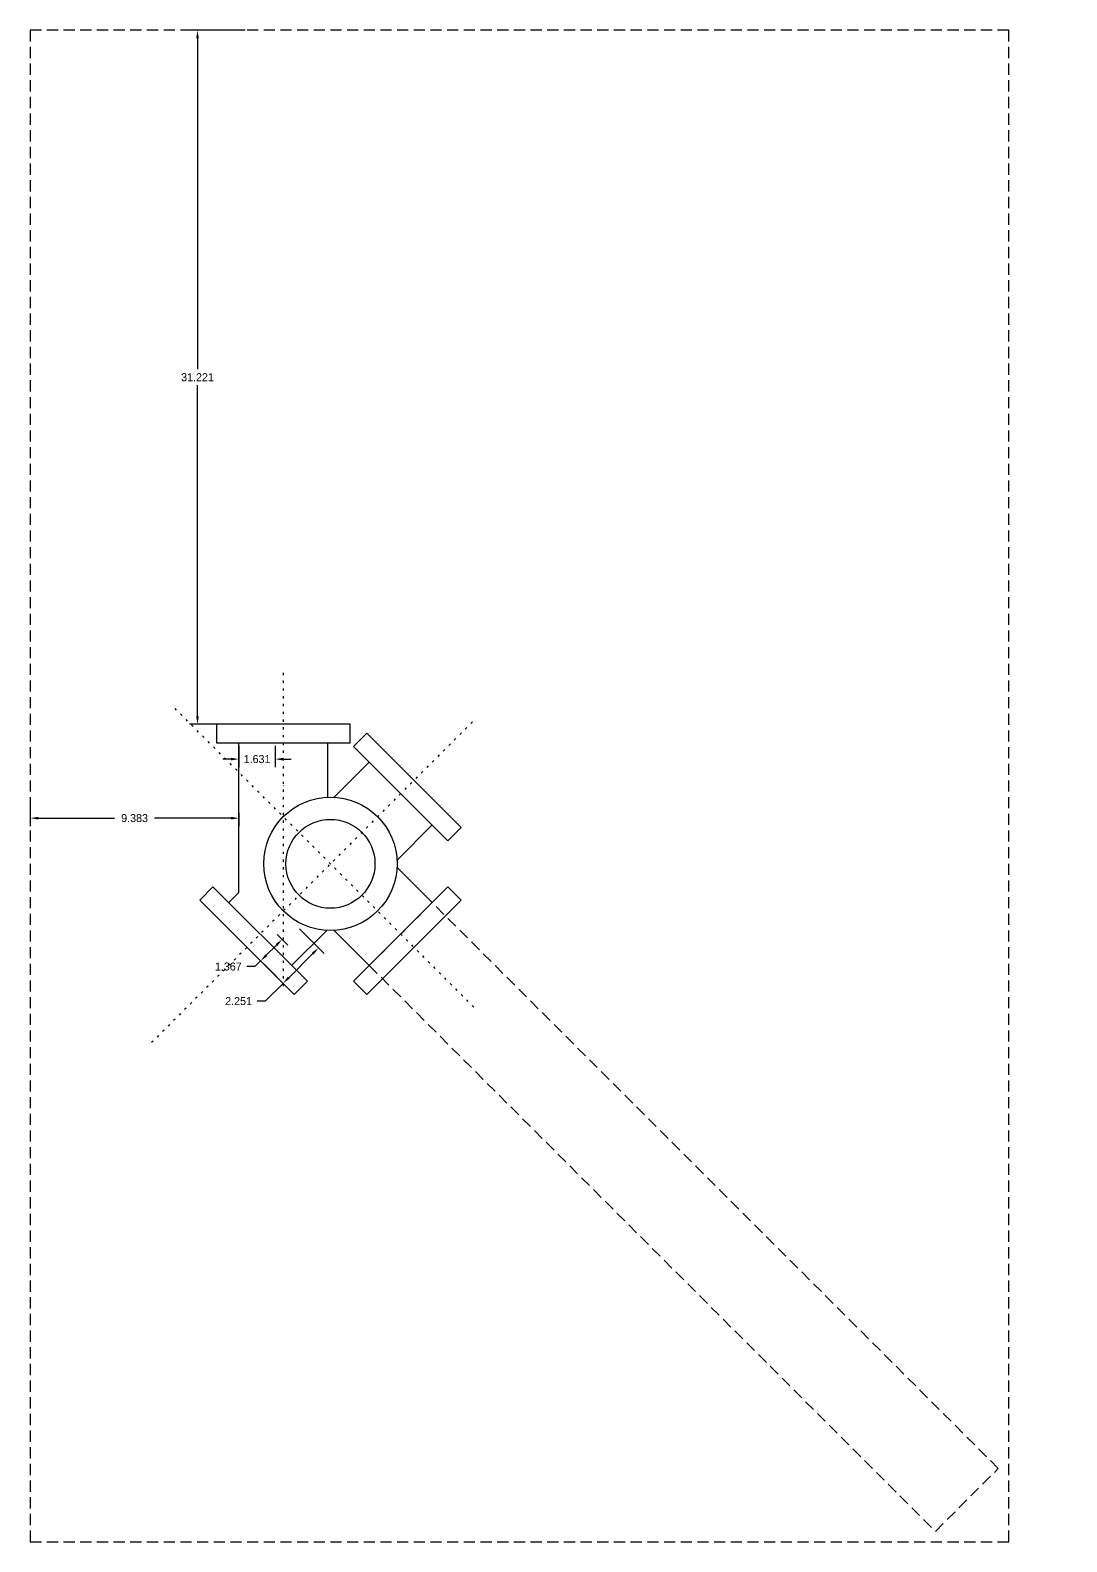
# Model space of a CAD drawing. Extents: x -60 to 33.2, y -11 to 57.
# Drawn here: x -60 to -13.4, y -11 to 57 of the extents above; entities that cross this region are included whole.
import ezdxf

# ---------------------------------------------------------------- set-up
doc = ezdxf.new("R2010")
doc.units = 0
doc.header["$LTSCALE"] = 2
doc.header["$MEASUREMENT"] = 0
doc.linetypes.add('DOT2', pattern=[0.125, 0, -0.125])
doc.linetypes.add('HIDDEN', pattern=[0.375, 0.25, -0.125])
doc.layers.get('0').update_dxf_attribs({"linetype": 'CONTINUOUS'})
doc.layers.get('DEFPOINTS').update_dxf_attribs({"linetype": 'CONTINUOUS'})
doc.layers.add('3INCH', color=92, linetype='CONTINUOUS')
doc.layers.add('CHAMBER', color=5, linetype='HIDDEN')
doc.dimstyles.new('STANDARD_WS', dxfattribs={"dimscale": 2, "dimtxt": 0.18, "dimasz": 0.18, "dimexe": 0.18, "dimexo": 0.0625, "dimgap": 0.09, "dimtad": 0, "dimtih": 1, "dimtoh": 1, "dimdec": 3, "dimzin": 0, "dimtxsty": 'STANDARD', "dimcen": 0.09, "dimazin": 3, "dimtfac": 1, "dimtdec": 3, "dimtofl": 0, "dimtmove": 0, "dimatfit": 3, "dimtolj": 1, "dimtzin": 0})

# ---------------------------------------------------------------- blocks, each defined once
blk = doc.blocks.new('*D19')
at = {"color": 0, "linetype": 'BYBLOCK'}
for p, q in [((-27.7, 13.209), (-26.589, 12.098)), ((-29.291, 11.618), (-28.18, 10.506)), ((-27.098, 12.098), (-28.18, 11.015)), ((-28.435, 10.761), (-29.234, 9.962)), ((-29.234, 9.962), (-29.594, 9.962))]:
    blk.add_line(p, q, dxfattribs=at)
for points in [[(-27.14, 12.14), (-27.055, 12.055), (-26.843, 12.352)], [(-28.222, 11.058), (-28.138, 10.973), (-28.435, 10.761)]]:
    blk.add_solid(points, dxfattribs=at)
at = {"layer": 'DEFPOINTS', "color": 0, "linetype": 'BYBLOCK'}
for p in [(-27.788, 13.298), (-29.38, 11.706), (-28.435, 10.761)]:
    blk.add_point(p, dxfattribs=at)
at = {"color": 0, "linetype": 'BYBLOCK', "insert": (-30.434, 9.962), "char_height": 0.36, "attachment_point": 5}
blk.add_mtext('\\A1;2.251', dxfattribs=at)
blk = doc.blocks.new('*D20')
at = {"color": 0, "linetype": 'BYBLOCK'}
for p, q in [((-30.42, 21.452), (-30.42, 20.488)), ((-28.788, 21.452), (-28.788, 20.488)), ((-30.78, 20.848), (-31.14, 20.848)), ((-28.428, 20.848), (-28.068, 20.848))]:
    blk.add_line(p, q, dxfattribs=at)
for points in [[(-30.78, 20.908), (-30.78, 20.788), (-30.42, 20.848)], [(-28.428, 20.908), (-28.428, 20.788), (-28.788, 20.848)]]:
    blk.add_solid(points, dxfattribs=at)
at = {"layer": 'DEFPOINTS', "color": 0, "linetype": 'BYBLOCK'}
for p in [(-30.42, 21.577), (-28.788, 21.577), (-28.788, 20.848)]:
    blk.add_point(p, dxfattribs=at)
at = {"color": 0, "linetype": 'BYBLOCK', "insert": (-29.604, 20.848), "char_height": 0.36, "attachment_point": 5}
blk.add_mtext('\\A1;1.631', dxfattribs=at)
blk = doc.blocks.new('*D21')
at = {"color": 0, "linetype": 'BYBLOCK'}
for p, q in [((-28.7, 12.959), (-28.222, 12.481)), ((-28.731, 12.481), (-29.188, 12.024)), ((-29.443, 11.769), (-29.697, 11.515)), ((-29.666, 11.993), (-29.188, 11.515)), ((-29.697, 11.515), (-30.057, 11.515))]:
    blk.add_line(p, q, dxfattribs=at)
for points in [[(-28.773, 12.524), (-28.689, 12.439), (-28.476, 12.736)], [(-29.231, 12.066), (-29.146, 11.981), (-29.443, 11.769)]]:
    blk.add_solid(points, dxfattribs=at)
at = {"layer": 'DEFPOINTS', "color": 0, "linetype": 'BYBLOCK'}
for p in [(-28.788, 13.048), (-29.755, 12.081), (-29.443, 11.769)]:
    blk.add_point(p, dxfattribs=at)
at = {"color": 0, "linetype": 'BYBLOCK', "insert": (-30.897, 11.515), "char_height": 0.36, "attachment_point": 5}
blk.add_mtext('\\A1;1.367', dxfattribs=at)
blk = doc.blocks.new('*D26')
at = {"color": 0, "linetype": 'BYBLOCK'}
for p, q in [((-50.336, 57), (-52.839, 57)), ((-52.479, 56.64), (-52.479, 41.749)), ((-52.479, 26.139), (-52.479, 41.029)), ((-48.742, 25.779), (-52.839, 25.779)), ((7.073, 17.424), (9.051, 19.402)), ((9.051, 18.893), (9.315, 18.629)), ((10.299, 17.644), (10.035, 17.909)), ((8.831, 15.667), (10.808, 17.644))]:
    blk.add_line(p, q, dxfattribs=at)
for points in [[(-52.539, 56.64), (-52.419, 56.64), (-52.479, 57)], [(-52.539, 26.139), (-52.419, 26.139), (-52.479, 25.779)], [(9.093, 18.935), (9.009, 18.85), (8.796, 19.147)], [(10.342, 17.687), (10.257, 17.602), (10.554, 17.39)]]:
    blk.add_solid(points, dxfattribs=at)
at = {"layer": 'DEFPOINTS', "color": 0, "linetype": 'BYBLOCK'}
for p in [(-52.479, 57), (-50.211, 57), (-48.617, 25.779), (8.796, 19.147), (6.985, 17.336), (8.742, 15.578)]:
    blk.add_point(p, dxfattribs=at)
at = {"color": 0, "linetype": 'BYBLOCK', "char_height": 0.36, "attachment_point": 5}
for s, insert in [('\\A1;31.221', (-52.479, 41.389)), ('\\A1;2.486', (9.675, 18.269))]:
    blk.add_mtext(s, dxfattribs=dict(at, insert=insert))
blk = doc.blocks.new('*D27')
at = {"color": 0, "linetype": 'BYBLOCK'}
for p, q in [((-60, 22.387), (-60, 21.193)), ((-50.617, 21.792), (-50.617, 21.193)), ((-59.64, 21.553), (-56.208, 21.553)), ((-50.977, 21.553), (-54.408, 21.553)), ((4.205, 16.014), (4.205, 14.456)), ((9.303, 16.014), (9.303, 14.456)), ((4.565, 14.816), (5.884, 14.816)), ((8.943, 14.816), (7.624, 14.816))]:
    blk.add_line(p, q, dxfattribs=at)
for points in [[(-59.64, 21.613), (-59.64, 21.493), (-60, 21.553)], [(-50.977, 21.613), (-50.977, 21.493), (-50.617, 21.553)], [(4.565, 14.876), (4.565, 14.756), (4.205, 14.816)], [(8.943, 14.876), (8.943, 14.756), (9.303, 14.816)]]:
    blk.add_solid(points, dxfattribs=at)
at = {"layer": 'DEFPOINTS', "color": 0, "linetype": 'BYBLOCK'}
for p in [(-60, 22.512), (-50.617, 21.917), (-60, 21.553), (4.205, 16.139), (9.303, 16.139), (9.303, 14.816)]:
    blk.add_point(p, dxfattribs=at)
at = {"color": 0, "linetype": 'BYBLOCK', "char_height": 0.36, "attachment_point": 5}
for s, insert in [('\\A1;9.383', (-55.308, 21.553)), ('\\A1;5.098', (6.754, 14.816))]:
    blk.add_mtext(s, dxfattribs=dict(at, insert=insert))

msp = doc.modelspace()

# ---------------------------------------------------------------- linework, layer by layer
at = {"layer": 'CHAMBER', "linetype": 'DOT2'}
for p, q in [((-48.617, 13.9915), (-48.617, 28.3268)), ((-40.0547, 13.0547), (-53.5898, 26.5898)), ((-40.1189, 25.8811), (-54.5914, 11.4086))]:
    msp.add_line(p, q, dxfattribs=at)
at = {"layer": 'CHAMBER', "linetype": 'CONTINUOUS'}
for p, q in [((-50.6167, 18.2117), (-50.6167, 24.9389)), ((-46.6173, 22.4977), (-46.6173, 24.9389)), ((-46.3331, 22.4954), (-44.7534, 24.075)), ((-48.6256, 23.0123), (-48.617, 23.0209)), ((-45.7535, 23.075), (-46.3331, 22.4954)), ((-43.5046, 19.6669), (-41.925, 21.2466)), ((-41.925, 17.7534), (-43.5046, 19.3331)), ((-50.6167, 18.2117), (-51.075, 17.7534)), ((-46.6669, 16.5046), (-48.2466, 14.925)), ((-44.7534, 14.925), (-46.3331, 16.5046))]:
    msp.add_line(p, q, dxfattribs=at)
at = {"layer": 'CHAMBER'}
for points in [[(-60, 57), (-60, -11), (-16, -11), (-16, 57)], [(-44.7534, 14.925), (-19.2976, -10.5308), (-16.4692, -7.7024), (-41.925, 17.7534)]]:
    msp.add_lwpolyline(points, close=True, dxfattribs=at)
at = {"layer": 'CHAMBER', "linetype": 'CONTINUOUS'}
for points in [[(-45.6173, 25.7789), (-51.6173, 25.7789), (-51.6173, 24.9389), (-45.6173, 24.9389)], [(-45.4606, 24.7821), (-41.2179, 20.5395), (-40.6239, 21.1334), (-44.8666, 25.3761)], [(-52.3761, 17.8666), (-48.1334, 13.6239), (-47.5394, 14.2179), (-51.7821, 18.4605)], [(-44.8666, 13.6239), (-40.6239, 17.8666), (-41.2179, 18.4606), (-45.4605, 14.2179)]]:
    msp.add_lwpolyline(points, close=True, dxfattribs=at)
for radius in [3, 2]:
    msp.add_circle((-46.5, 19.5), radius, dxfattribs=at)

# ---------------------------------------------------------------- dimensions: what is measured, and where the dimension line sits
at = {"layer": '3INCH'}
dim = msp.add_aligned_dim(p1=(8.7423, 15.5783), p2=(6.9848, 17.3358), distance=-2.562, dimstyle='STANDARD_WS', dxfattribs=at)
dim.commit()
dim.dimension.update_dxf_attribs({"geometry": '*D26', "text_midpoint": (9.6752, 18.2686)})
at = {"layer": '3INCH', "color": 1}
dim = msp.add_linear_dim(base=(9.3031, 14.8158), p1=(4.2049, 16.1391), p2=(9.3031, 16.1391), dimstyle='STANDARD_WS', dxfattribs=at)
dim.commit()
dim.dimension.update_dxf_attribs({"geometry": '*D27', "text_midpoint": (6.754, 14.8158)})
at = {"layer": 'CHAMBER'}
dim = msp.add_linear_dim(base=(-52.4794, 57), p1=(-48.617, 25.7789), p2=(-50.2114, 57), angle=90, dimstyle='STANDARD_WS', dxfattribs=at)
dim.commit()
dim.dimension.update_dxf_attribs({"geometry": '*D26', "text_midpoint": (-52.4794, 41.3894)})
dim = msp.add_aligned_dim(p1=(-50.6167, 24.9389), p2=(-48.9856, 24.9389), distance=-0.729, dimstyle='STANDARD_WS', dxfattribs=at)
dim.commit()
dim.dimension.update_dxf_attribs({"geometry": '*D20', "text_midpoint": (-49.8012, 24.2098), "insert": (-20.1972, 3.3614)})
dim = msp.add_linear_dim(base=(-60, 21.5527), p1=(-50.6167, 21.9174), p2=(-60, 22.5118), dimstyle='STANDARD_WS', dxfattribs=at)
dim.commit()
dim.dimension.update_dxf_attribs({"geometry": '*D27', "text_midpoint": (-55.3084, 21.5527)})
dim = msp.add_linear_dim(base=(-49.6401, 15.1306), p1=(-48.9856, 16.409), p2=(-49.952, 15.4426), angle=45.000036, dimstyle='STANDARD_WS', dxfattribs=at)
dim.commit()
dim.dimension.update_dxf_attribs({"geometry": '*D21', "text_midpoint": (-51.0946, 14.876), "insert": (-20.1972, 3.3614)})
dim = msp.add_linear_dim(base=(-48.6318, 14.1223), p1=(-47.9856, 16.659), p2=(-49.577, 15.0676), angle=45.000036, dimstyle='STANDARD_WS', dxfattribs=at)
dim.commit()
dim.dimension.update_dxf_attribs({"geometry": '*D19', "text_midpoint": (-50.6309, 13.3231), "dimtype": 160, "insert": (-20.1972, 3.3614)})

doc.saveas('drawing.dxf')
